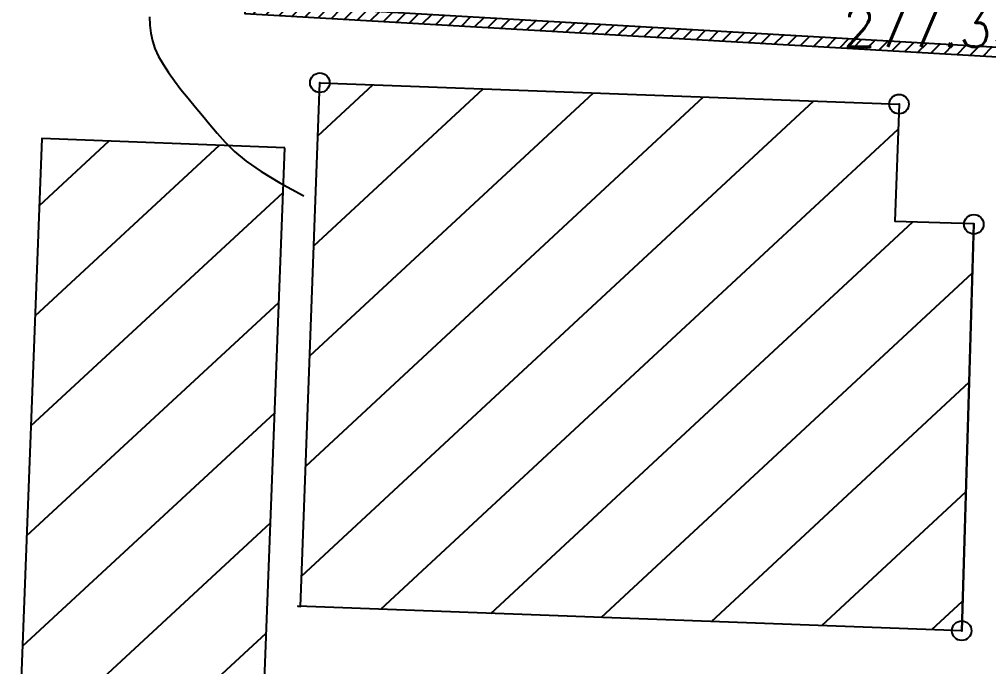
# Model space of a CAD drawing. Header units: millimetres. Extents: x 524954 to 526204, y 9523489 to 9524010.
# Drawn here: x 525616.05 to 525640.9, y 9523660.35 to 9523676.96 of the extents above; entities that cross this region are included whole.
import ezdxf
from ezdxf.enums import TextEntityAlignment as Align

# ---------------------------------------------------------------- set-up
doc = ezdxf.new("R2010")
doc.units = ezdxf.units.MM
doc.header["$PDMODE"] = 32
doc.header["$PDSIZE"] = 0.5
for name, color, linetype in [('Bati', 6, 'Continuous'), ('Bati_H', 1, 'Continuous'), ('Cloture', 7, 'Continuous'), ('CN_01_00', 3, 'Continuous'), ('Murs', 1, 'Continuous'), ('TopoAlt', 3, 'Continuous'), ('TOPOJIS', 7, 'Continuous')]:
    doc.layers.add(name, color=color, linetype=linetype)
doc.styles.add('Simplex 1.0', font='Simplex.shx', dxfattribs={"width": 0.99, "height": 1})

# ---------------------------------------------------------------- blocks, each defined once
blk = doc.blocks.new('TCPOINT M')
at = {"color": 0}
blk.add_point((0, 0), dxfattribs=at)
at = {"layer": 'TopoAlt', "style": 'Simplex 1.0', "width": 0.99}
blk.add_attdef('ALT', (0.15, 0.15), '', height=1, dxfattribs=at)

msp = doc.modelspace()

# ---------------------------------------------------------------- hatches: boundary and pattern name
at = {"layer": 'Bati_H'}
h = msp.add_hatch(dxfattribs=at)
h.set_pattern_fill('_U', color=256, scale=2, angle=42.8851, style=0, pattern_type=0)
h.set_pattern_definition([(42.885121243, (0, 0), (-1.3610612337, 1.46543929184), [])])
h.paths.add_polyline_path([(525623.753, 9523675.334), (525638.604, 9523674.785), (525638.493, 9523671.78), (525640.522, 9523671.72), (525640.211, 9523661.272), (525623.184, 9523661.901), (525623.257, 9523661.898)])
h = msp.add_hatch(dxfattribs=at)
h.set_pattern_fill('_U', color=256, scale=2, angle=222.7906, style=0, pattern_type=0)
h.set_pattern_definition([(222.790599027, (0, 0), (1.35864181246, -1.4676826719), [])])
h.paths.add_polyline_path([(525622.857, 9523673.666), (525616.627, 9523673.906), (525616.048, 9523658.901), (525622.278, 9523658.661)])
at = {"layer": 'Murs'}
h = msp.add_hatch(dxfattribs=at)
h.set_pattern_fill('_U', color=256, scale=0.25, angle=45, style=0, pattern_type=0)
h.set_pattern_definition([(45, (0, 0), (-0.1767766952966, 0.1767766952966), [])])
h.paths.add_polyline_path([(525620.892, 9523697.143), (525622.069, 9523677.351), (525641.884, 9523676.204), (525641.87, 9523675.954), (525621.833, 9523677.114), (525620.643, 9523697.128)])

# ---------------------------------------------------------------- linework, layer by layer
at = {"layer": 'Bati', "flags": 128}
for points in [[(525623.753, 9523675.334), (525638.604, 9523674.785), (525638.493, 9523671.78), (525640.522, 9523671.72), (525640.211, 9523661.272), (525623.184, 9523661.901), (525623.257, 9523661.898)], [(525622.857, 9523673.666), (525616.627, 9523673.906), (525616.048, 9523658.901), (525622.278, 9523658.661)]]:
    msp.add_lwpolyline(points, close=True, dxfattribs=at)
at = {"layer": 'Cloture', "flags": 128}
for points in [[(525620.643, 9523697.128), (525621.833, 9523677.114), (525641.87, 9523675.954)], [(525620.892, 9523697.143), (525622.069, 9523677.351), (525641.884, 9523676.204)], [(525623.753, 9523675.334), (525638.604, 9523674.785)], [(525640.211, 9523661.272), (525640.521, 9523671.701)]]:
    msp.add_lwpolyline(points, dxfattribs=at)
at = {"layer": 'CN_01_00', "elevation": 277, "flags": 128}
msp.add_lwpolyline([(525619.385, 9523677.023), (525619.391, 9523676.808), (525619.415, 9523676.603), (525619.459, 9523676.405), (525619.525, 9523676.209), (525619.615, 9523676.01), (525619.731, 9523675.806), (525619.868, 9523675.596), (525620.023, 9523675.381), (525620.192, 9523675.162), (525620.372, 9523674.94), (525620.558, 9523674.717), (525620.747, 9523674.492), (525620.935, 9523674.266), (525621.123, 9523674.041), (525621.326, 9523673.811), (525621.567, 9523673.573), (525621.866, 9523673.322), (525622.245, 9523673.052), (525622.724, 9523672.761), (525623.325, 9523672.442), (525623.343, 9523672.434)], dxfattribs=at)

# ---------------------------------------------------------------- block references
at = {"layer": 'TOPOJIS'}
ref = msp.add_blockref('TCPOINT M', (525641.884, 9523676.204, 277.33), dxfattribs=at)
ref.add_attrib('ALT', '277.33', dxfattribs={"layer": 'TopoAlt', "height": 1, "style": 'Simplex 1.0', "width": 0.99}).set_placement((525641.834, 9523676.254, 277.33), align=Align.RIGHT)
for p in [(525623.753, 9523675.334), (525638.604, 9523674.785), (525640.521, 9523671.701), (525640.211, 9523661.272)]:
    msp.add_blockref('TCPOINT M', p, dxfattribs=at)

doc.saveas('drawing.dxf')
